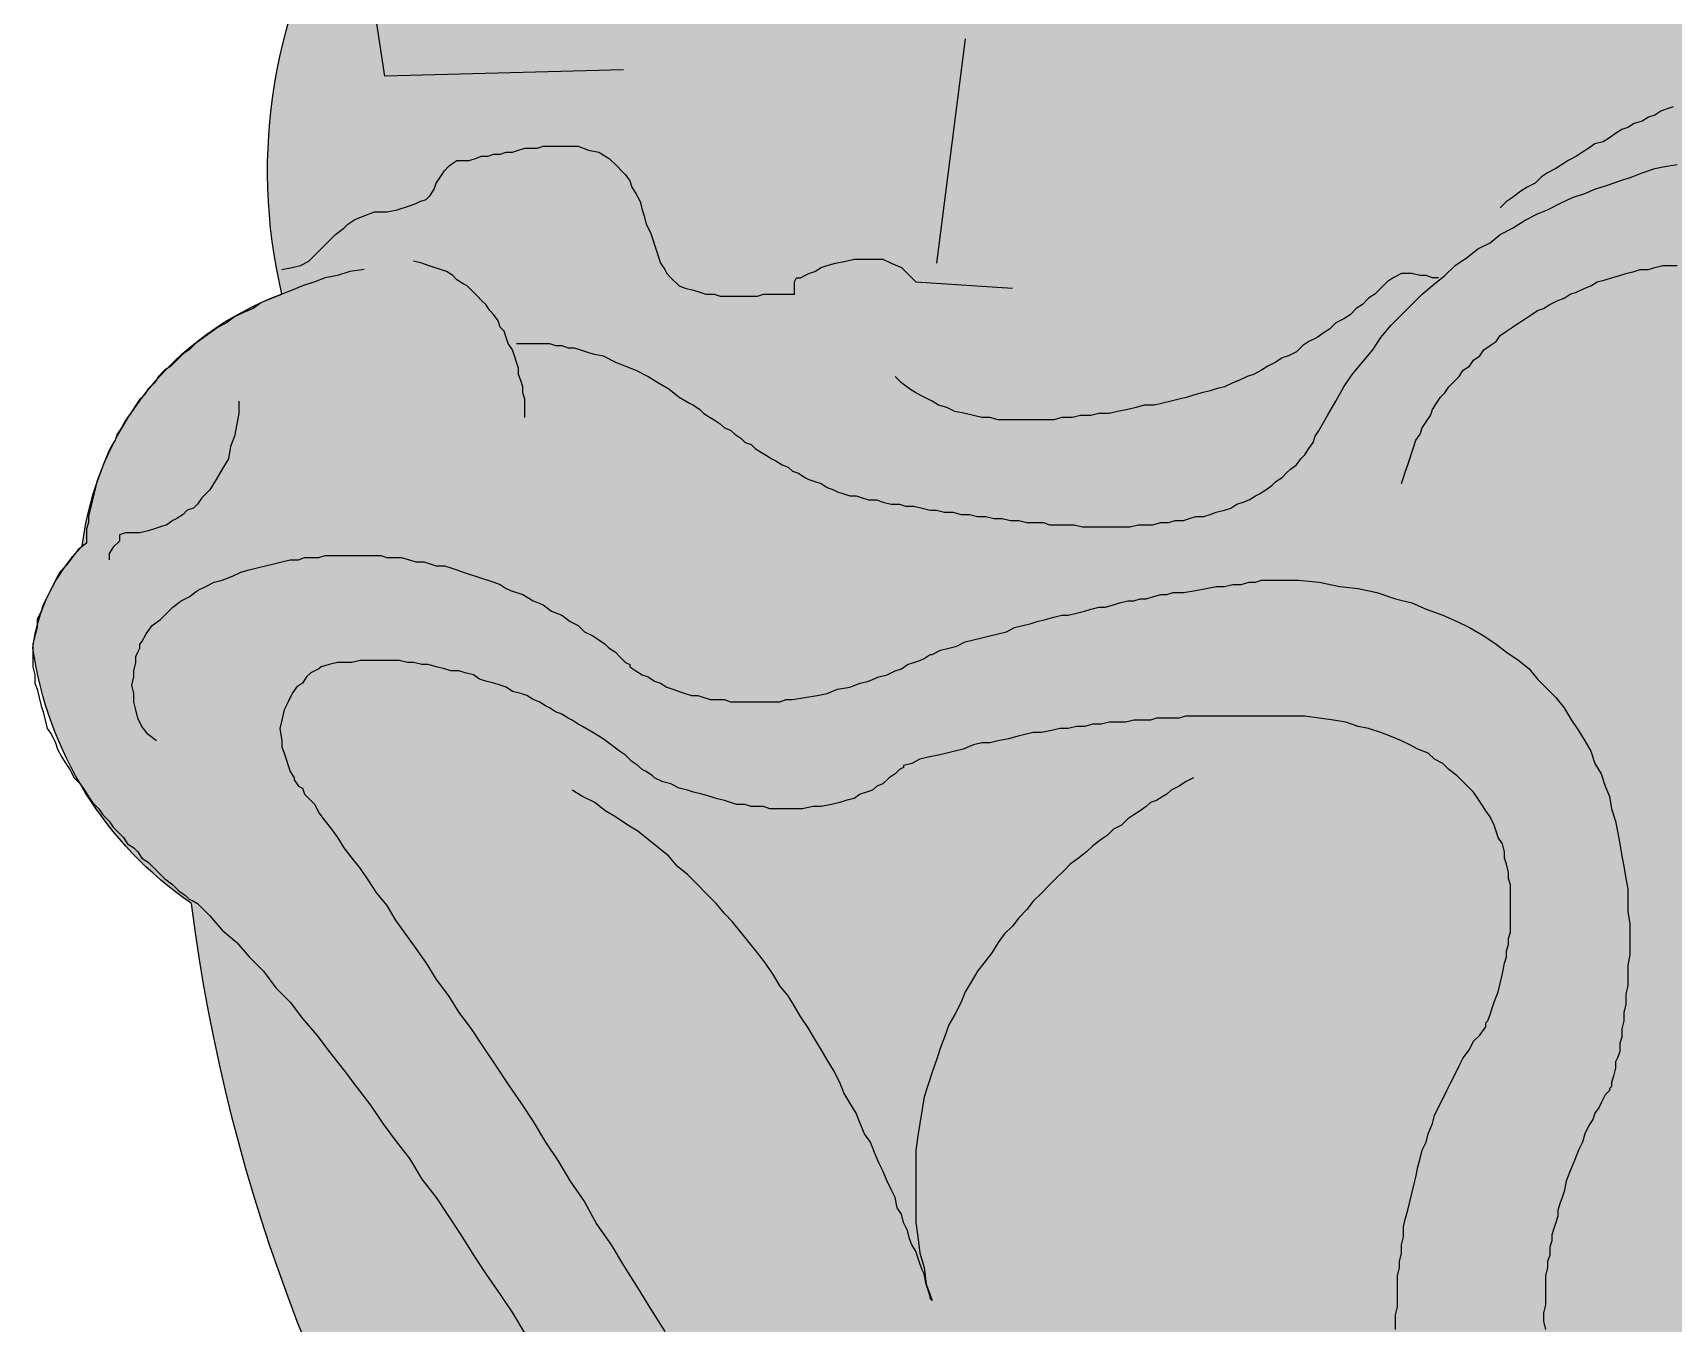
# Model space of a CAD drawing. Header units: millimetres. Extents: x -38686 to 870903, y -23218 to 232707.
# Drawn here: x 8747.15 to 8794.05, y 24754.08 to 24790.98 of the extents above; entities that cross this region are included whole.
import ezdxf

# ---------------------------------------------------------------- set-up
doc = ezdxf.new("R2010")
doc.units = ezdxf.units.MM
doc.header["$LTSCALE"] = 10
doc.layers.add('42 - Detail Hatch', color=7, linetype='Continuous')

msp = doc.modelspace()

# ---------------------------------------------------------------- hatches: boundary and pattern name
at = {"layer": '42 - Detail Hatch', "ltscale": 10}
h = msp.add_hatch(color=69, dxfattribs=at)
h.dxf.hatch_style = 1
edge = h.paths.add_edge_path()
edge.add_line((8799.81818821427, 24868.04130718531), (8801.230403299593, 24866.94397249297))
edge.add_arc((8802.783620665397, 24856.18499392756), 10.87051534916571, 52.42656152829869, 98.21473696490563, ccw=False)
edge.add_arc((8810.641485711214, 24859.10971732124), 5.822196747027864, 35.986397464369986, 102.18883978896451, ccw=False)
edge.add_arc((8815.504338387242, 24855.50542593299), 7.027013887230805, 0.18868618842168416, 91.23769108163123, ccw=False)
edge.add_arc((8819.006109214695, 24847.28734265809), 8.963529006743315, 10.230793050422506, 66.84105831098941, ccw=False)
edge.add_arc((8827.68961115334, 24846.04446716353), 2.838253730780924, 26.044258788269417, 87.22300920937329, ccw=False)
edge.add_line((8830.239654844165, 24847.29064588875), (8833.122927310036, 24837.46398258664))
edge.add_line((8833.122927310036, 24837.46398258664), (8836.241568956819, 24834.10997175897))
edge.add_arc((8832.710686515222, 24830.87349149423), 4.789774036472866, 5.641977699751692, 42.509018810439386, ccw=False)
edge.add_line((8837.477257156486, 24831.34438388353), (8838.24220699439, 24824.34215075209))
edge.add_arc((8837.402621656214, 24821.93802584895), 2.546511356727211, 1.134804433999193, 70.74941930827828, ccw=False)
edge.add_line((8839.948633555821, 24821.98845894319), (8839.948633555821, 24817.98718286808))
edge.add_arc((8802.847285710734, 24800.68028262449), 40.9394529514464, -7.67139830661921, 25.0079371609678, ccw=False)
edge.add_arc((8830.395012855315, 24787.03942603314), 15.37863384568372, -13.284600895621622, 32.11585367851018, ccw=False)
edge.add_arc((8842.361480650863, 24775.26570277759), 8.769249449399691, 6.756573888221396, 69.99037592815017, ccw=False)
edge.add_arc((8847.527606941077, 24772.78127452457), 4.991050116493562, 6.944400913428922, 44.78831267441802, ccw=False)
edge.add_arc((8841.922225246926, 24774.88704868536), 10.6661483820376, 304.4191331716552, 351.9029725595187, ccw=False)
edge.add_arc((8797.472418466363, 24772.52137819159), 50.88703876146184, 297.46590271282173, 352.73727871311496, ccw=False)
edge.add_line((8820.942572199045, 24727.37004822586), (8820.942572199045, 24721.60350329409))
edge.add_arc((8827.857895512194, 24709.88624450331), 13.60572857642797, 120.5483687632578, 177.6130867566642)
edge.add_arc((8831.102983254219, 24716.17252126288), 17.78388346450044, 198.7608569589205, 254.1249700647165)
edge.add_line((8826.238378769052, 24699.06690422398), (8826.238378769052, 24694.88910126319))
edge.add_line((8826.238378769052, 24694.88910126319), (8827.885963035256, 24694.88910126319))
edge.add_arc((8828.062209719517, 24688.85776600291), 6.033909836552087, -91.67381149661918, 91.67381149661918, ccw=False)
edge.add_line((8827.885963035256, 24682.82643074263), (8771.750413393285, 24682.82643074263))
edge.add_arc((8771.574166709024, 24688.85776600291), 6.033909836552087, 88.32618850338082, 271.67381149661924, ccw=False)
edge.add_line((8771.750413393285, 24694.88910126319), (8773.39799765949, 24694.88910126319))
edge.add_line((8773.39799765949, 24694.88910126319), (8773.39799765949, 24699.06690422398))
edge.add_arc((8768.533393174323, 24716.17252126288), 17.78388346450027, 285.8750299352835, 341.2391430410795)
edge.add_arc((8771.778480916348, 24709.88624450331), 13.60572857642935, 2.386913243335819, 59.45163123674224)
edge.add_line((8778.693804229497, 24721.60350329409), (8778.693804229497, 24727.37004822586))
edge.add_arc((8802.163957962179, 24772.52137819159), 50.8870387614602, 187.262721286885, 242.5340972871783, ccw=False)
edge.add_arc((8757.714151181615, 24774.88704868536), 10.66614838203748, 188.0970274404813, 235.58086682834488, ccw=False)
edge.add_arc((8752.108769487464, 24772.78127452457), 4.991050116492874, 135.2116873255821, 173.0555990865711, ccw=False)
edge.add_arc((8757.274895777678, 24775.26570277759), 8.769249449399924, 110.0096240718498, 173.2434261117786, ccw=False)
edge.add_arc((8769.241363573226, 24787.03942603314), 15.37863384568356, 147.8841463214899, 193.2846008956216, ccw=False)
edge.add_arc((8796.789090717808, 24800.68028262449), 40.93945295144664, 154.9920628390322, 187.6713983066191, ccw=False)
edge.add_line((8759.68774287272, 24817.98718286808), (8759.68774287272, 24821.98845894319))
edge.add_arc((8762.233754772327, 24821.93802584895), 2.546511356726121, 109.25058069172181, 178.8651955660008, ccw=False)
edge.add_line((8761.394169434152, 24824.34215075209), (8762.159119272055, 24831.34438388353))
edge.add_arc((8766.92568991332, 24830.87349149423), 4.78977403647253, 137.4909811895607, 174.3580223002483, ccw=False)
edge.add_line((8763.394807471723, 24834.10997175897), (8766.513449118505, 24837.46398258664))
edge.add_line((8766.513449118505, 24837.46398258664), (8769.396721584377, 24847.29064588875))
edge.add_arc((8771.946765275201, 24846.04446716353), 2.838253730780326, 92.77699079062683, 153.9557412117306, ccw=False)
edge.add_arc((8780.630267213846, 24847.28734265809), 8.963529006742865, 113.15894168901059, 169.7692069495775, ccw=False)
edge.add_arc((8784.1320380413, 24855.50542593299), 7.027013887230543, 88.76230891836877, 179.8113138115783, ccw=False)
edge.add_arc((8788.994890717328, 24859.10971732124), 5.822196747028154, 77.81116021103543, 144.01360253563, ccw=False)
edge.add_arc((8796.852755763144, 24856.18499392756), 10.87051534916626, 81.78526303509449, 127.57343847170131, ccw=False)
edge.add_line((8798.405973128949, 24866.94397249297), (8799.81818821427, 24868.04130718531))

# ---------------------------------------------------------------- linework, layer by layer
at = {"color": 7, "ltscale": 10}
msp.add_lwpolyline([(8843.420328973942, 24795.21521461709, -0.2007294478845456), (8845.362124716255, 24783.50559786786, -0.2831307829799712), (8851.069827352829, 24776.29741670314, -0.1666425531428059), (8852.48204243815, 24773.38472308964, -0.210203754529371), (8847.951185706046, 24766.08827848209, -0.2459538095490905), (8820.942572199045, 24727.37004822586), (8820.942572199045, 24721.60350329409, 0.2542682673032192), (8814.263971691344, 24710.45288834946, 0.246382972359428), (8826.238378769052, 24699.06690422398), (8826.238378769052, 24694.88910126319), (8827.885963035256, 24694.88910126319, -1.029648701790524), (8827.885963035256, 24682.82643074263), (8771.750413393285, 24682.82643074263, -1.029648701790524), (8771.750413393285, 24694.88910126319), (8773.39799765949, 24694.88910126319), (8773.39799765949, 24699.06690422398, 0.246382972359428), (8785.372404737198, 24710.45288834946, 0.2542682673032192), (8778.693804229497, 24721.60350329409), (8778.693804229497, 24727.37004822586, -0.2459538095490905), (8751.685190722495, 24766.08827848209, -0.210203754529371), (8747.154333990391, 24773.38472308964, -0.1666425531428059), (8748.566549075713, 24776.29741670314, -0.2831307829799712), (8754.274251712286, 24783.50559786786, -0.2007294478845456), (8756.2160474546, 24795.21521461709, -0.1435648107422249)], format="xyb", dxfattribs=at)
at = {"color": 250, "linetype": 'Continuous'}
for points in [[(8764.04207271917, 24789.91940804708), (8757.216366473385, 24789.74288116141), (8756.627943521165, 24793.62647264608)], [(8773.809893726055, 24790.80204247541), (8772.986101592924, 24784.38823229619)], [(8794.051643282499, 24788.86024673308), (8793.875116396815, 24788.80140443787), (8793.698589511161, 24788.74256214264), (8793.522062625478, 24788.6248775522), (8793.345535739823, 24788.56603525697), (8793.169008854169, 24788.44835066653), (8792.933639673258, 24788.3895083713), (8792.757112787604, 24788.27182378086), (8792.58058590195, 24788.21298148563), (8792.404059016266, 24788.09529689519), (8792.227532130612, 24787.97761230475), (8792.051005244928, 24787.85992771431), (8791.815636064046, 24787.80108541908), (8791.639109178392, 24787.68340082864), (8791.462582292708, 24787.5657162382), (8791.286055407054, 24787.44803164775), (8791.050686226143, 24787.3303470573), (8790.874159340488, 24787.21266246686), (8790.697632454834, 24787.09497787642), (8790.462263273923, 24786.97729328597), (8790.285736388269, 24786.85960869553), (8790.109209502614, 24786.68308180986), (8789.873840321703, 24786.56539721942), (8789.697313436049, 24786.44771262897), (8789.461944255167, 24786.27118574331), (8789.285417369483, 24786.15350115286), (8789.108890483829, 24785.9769742672)], [(8754.274251712286, 24784.21170541054), (8754.568463188396, 24784.27054770575), (8754.803832369278, 24784.32939000098), (8755.03920155016, 24784.44707459142), (8755.215728435815, 24784.62360147709), (8755.392255321498, 24784.80012836276), (8755.62762450238, 24785.03549754364), (8755.804151388034, 24785.21202442931), (8756.039520568946, 24785.38855131498), (8756.157205159372, 24785.50623590542), (8756.333732045056, 24785.62392049586), (8756.451416635482, 24785.68276279109), (8756.627943521165, 24785.74160508631), (8756.922154997275, 24785.85928967675), (8757.275208768613, 24785.85928967675), (8757.569420244723, 24785.91813197197), (8757.92247401606, 24786.03581656242), (8758.099000901715, 24786.09465885764), (8758.21668549217, 24786.15350115286), (8758.393212377825, 24786.21234344808), (8758.51089696828, 24786.33002803853), (8758.628581558707, 24786.50655492419), (8758.687423853935, 24786.68308180986), (8758.80510844439, 24786.85960869553), (8758.922793034817, 24787.03613558119), (8759.040477625273, 24787.15382017164), (8759.0993199205, 24787.21266246686), (8759.275846806155, 24787.3303470573), (8759.628900577492, 24787.3303470573), (8759.805427463176, 24787.38918935253), (8759.98195434883, 24787.44803164775), (8760.158481234484, 24787.44803164775), (8760.335008120168, 24787.50687394297), (8760.511535005822, 24787.50687394297), (8760.688061891506, 24787.5657162382), (8760.86458877716, 24787.5657162382), (8761.041115662814, 24787.62455853341), (8761.217642548498, 24787.68340082864), (8761.394169434152, 24787.68340082864), (8761.570696319835, 24787.68340082864), (8761.74722320549, 24787.74224312386), (8761.923750091144, 24787.74224312386), (8762.100276976827, 24787.74224312386), (8762.453330748165, 24787.74224312386), (8762.747542224275, 24787.74224312386), (8763.041753700385, 24787.62455853341), (8763.335965176495, 24787.5657162382), (8763.630176652605, 24787.38918935253), (8763.865545833487, 24787.15382017164), (8763.983230423943, 24787.03613558119), (8764.10091501437, 24786.91845099075), (8764.218599604825, 24786.74192410508), (8764.277441900053, 24786.56539721942), (8764.395126490479, 24786.38887033375), (8764.512811080935, 24786.15350115286), (8764.571653376162, 24785.91813197197), (8764.63049567139, 24785.74160508631), (8764.689337966589, 24785.50623590542), (8764.807022557045, 24785.27086672454), (8764.865864852272, 24785.09433983887), (8764.9247071475, 24784.9178129532), (8764.983549442699, 24784.74128606753), (8765.042391737927, 24784.56475918186), (8765.101234033154, 24784.38823229619), (8765.21891862361, 24784.21170541054), (8765.277760918809, 24784.09402082008), (8765.395445509264, 24783.97633622964), (8765.630814690176, 24783.74096704876), (8765.80734157583, 24783.68212475353), (8766.042710756712, 24783.6232824583), (8766.219237642395, 24783.56444016309), (8766.39576452805, 24783.50559786786), (8766.631133708932, 24783.50559786786), (8766.807660594615, 24783.44675557263), (8766.98418748027, 24783.44675557263), (8767.219556661152, 24783.44675557263), (8767.454925842034, 24783.44675557263), (8767.631452727717, 24783.44675557263), (8767.8668219086, 24783.44675557263), (8768.043348794254, 24783.50559786786), (8768.278717975165, 24783.50559786786), (8768.514087156047, 24783.50559786786), (8768.69061404173, 24783.50559786786), (8768.925983222613, 24783.50559786786), (8768.925983222613, 24783.68212475353), (8768.925983222613, 24783.8586516392), (8768.98482551784, 24783.97633622964), (8769.102510108267, 24783.97633622964), (8769.220194698722, 24784.03517852487), (8769.337879289149, 24784.09402082008), (8769.514406174832, 24784.15286311531), (8769.690933060487, 24784.27054770575), (8769.86745994617, 24784.32939000098), (8770.102829127052, 24784.38823229619), (8770.397040603162, 24784.44707459142), (8770.632409784044, 24784.50591688665), (8770.926621260154, 24784.50591688665), (8771.161990441036, 24784.50591688665), (8771.456201917175, 24784.50591688665), (8771.691571098057, 24784.38823229619), (8771.985782574167, 24784.27054770575), (8772.162309459822, 24784.09402082008), (8772.397678640704, 24783.8586516392), (8775.163266516149, 24783.68212475353)], [(8786.284460313156, 24778.09210670741), (8786.343302608384, 24778.26863359308), (8786.402144903612, 24778.44516047875), (8786.46098719884, 24778.62168736442), (8786.519829494038, 24778.79821425009), (8786.578671789266, 24778.97474113576), (8786.637514084494, 24779.15126802141), (8786.696356379722, 24779.32779490708), (8786.814040970148, 24779.50432179275), (8786.872883265376, 24779.68084867842), (8786.990567855832, 24779.85737556409), (8787.108252446258, 24780.03390244976), (8787.167094741486, 24780.21042933542), (8787.284779331942, 24780.38695622108), (8787.402463922368, 24780.56348310675), (8787.520148512824, 24780.68116769719), (8787.63783310328, 24780.85769458286), (8787.814359988934, 24781.03422146853), (8787.93204457939, 24781.15190605897), (8788.049729169816, 24781.32843294464), (8788.2262560555, 24781.44611753509), (8788.343940645926, 24781.62264442075), (8788.520467531609, 24781.7403290112), (8788.638152122065, 24781.91685589686), (8788.814679007719, 24782.03454048731), (8788.991205893373, 24782.15222507775), (8789.108890483829, 24782.32875196342), (8789.285417369483, 24782.44643655386), (8789.461944255167, 24782.5641211443), (8789.638471140821, 24782.68180573474), (8789.814998026504, 24782.7994903252), (8789.991524912159, 24782.91717491564), (8790.168051797813, 24783.03485950608), (8790.344578683496, 24783.09370180131), (8790.52110556915, 24783.21138639175), (8790.756474750033, 24783.32907098219), (8790.933001635716, 24783.38791327742), (8791.10952852137, 24783.50559786786), (8791.286055407054, 24783.56444016309), (8791.521424587936, 24783.68212475353), (8791.69795147362, 24783.74096704876), (8791.874478359274, 24783.8586516392), (8792.109847540156, 24783.91749393441), (8792.28637442584, 24783.97633622964), (8792.521743606721, 24784.03517852487), (8792.698270492376, 24784.09402082008), (8792.933639673258, 24784.15286311531), (8793.110166558941, 24784.21170541054), (8793.345535739823, 24784.21170541054), (8793.522062625478, 24784.27054770575), (8793.757431806389, 24784.32939000098), (8793.933958692043, 24784.32939000098), (8794.169327872925, 24784.32939000098)], [(8787.34362162717, 24783.97633622964), (8787.167094741486, 24783.97633622964), (8786.990567855832, 24784.03517852487), (8786.814040970148, 24784.03517852487), (8786.578671789266, 24784.09402082008), (8786.46098719884, 24784.09402082008), (8786.284460313156, 24784.09402082008), (8786.049091132274, 24783.97633622964), (8785.87256424662, 24783.8586516392), (8785.696037360936, 24783.68212475353), (8785.519510475282, 24783.50559786786), (8785.342983589599, 24783.38791327742), (8785.166456703944, 24783.21138639175), (8784.98992981826, 24783.09370180131), (8784.813402932607, 24782.91717491564), (8784.636876046923, 24782.7994903252), (8784.401506866041, 24782.68180573474), (8784.224979980387, 24782.50527884909), (8784.048453094703, 24782.38759425863), (8783.871926209049, 24782.26990966819), (8783.636557028167, 24782.15222507775), (8783.460030142483, 24782.03454048731), (8783.28350325683, 24781.85801360164), (8783.048134075947, 24781.7403290112), (8782.871607190264, 24781.68148671597), (8782.69508030461, 24781.56380212553), (8782.459711123698, 24781.44611753509), (8782.283184238044, 24781.32843294464), (8782.047815057162, 24781.21074835419), (8781.871288171478, 24781.15190605897), (8781.635918990596, 24781.03422146853), (8781.459392104942, 24780.97537917331), (8781.22402292406, 24780.85769458286), (8780.988653743148, 24780.79885228764), (8780.812126857494, 24780.74000999242), (8780.576757676612, 24780.68116769719), (8780.34138849573, 24780.62232540198), (8780.164861610047, 24780.56348310675), (8779.929492429164, 24780.50464081153), (8779.694123248253, 24780.44579851631), (8779.458754067371, 24780.38695622108), (8779.223384886489, 24780.32811392587), (8778.929173410379, 24780.32811392587), (8778.693804229497, 24780.26927163064), (8778.458435048615, 24780.21042933542), (8778.164223572505, 24780.1515870402), (8777.928854391594, 24780.09274474497), (8777.634642915484, 24780.09274474497), (8777.399273734602, 24780.03390244976), (8777.105062258492, 24780.03390244976), (8776.86969307761, 24779.97506015453), (8776.5754816015, 24779.97506015453), (8776.340112420588, 24779.91621785931), (8776.045900944478, 24779.91621785931), (8775.810531763596, 24779.91621785931), (8775.575162582714, 24779.91621785931), (8775.280951106604, 24779.91621785931), (8775.045581925722, 24779.91621785931), (8774.751370449612, 24779.91621785931), (8774.51600126873, 24779.97506015453), (8774.280632087819, 24779.97506015453), (8774.045262906937, 24780.03390244976), (8773.809893726055, 24780.09274474497), (8773.515682249945, 24780.1515870402), (8773.280313069034, 24780.26927163064), (8773.044943888151, 24780.32811392587), (8772.868417002497, 24780.44579851631), (8772.633047821615, 24780.56348310675), (8772.397678640704, 24780.68116769719), (8772.22115175505, 24780.79885228764), (8771.985782574167, 24780.97537917331), (8771.809255688484, 24781.15190605897)], [(8753.03856351259, 24780.44579851631), (8753.03856351259, 24780.09274474497), (8752.97972121739, 24779.79853326886), (8752.920878922163, 24779.44547949754), (8752.803194331707, 24779.15126802141), (8752.74435203648, 24778.79821425009), (8752.567825150825, 24778.50400277398), (8752.391298265171, 24778.20979129787), (8752.214771379488, 24777.91557982174), (8751.979402198605, 24777.68021064086), (8751.86171760815, 24777.50368375519), (8751.744033017723, 24777.38599916475), (8751.56750613204, 24777.32715686952), (8751.449821541613, 24777.20947227908), (8751.27329465593, 24777.09178768864), (8751.155610065503, 24777.03294539341), (8750.97908317982, 24776.91526080297), (8750.802556294166, 24776.85641850774), (8750.626029408482, 24776.79757621253), (8750.449502522828, 24776.7387339173), (8750.214133341946, 24776.67989162209), (8750.037606456262, 24776.67989162209), (8749.80223727538, 24776.67989162209), (8749.625710389726, 24776.62104932686), (8749.625710389726, 24776.44452244119), (8749.449183504043, 24776.26799555552), (8749.331498913616, 24776.09146866986), (8749.331498913616, 24775.9149417842)], [(8780.34138849573, 24769.67765849064), (8780.34138849573, 24769.67765849064), (8780.223703905274, 24769.61881619542), (8780.106019314819, 24769.5599739002), (8779.929492429164, 24769.44228930975), (8779.694123248253, 24769.32460471931), (8779.576438657827, 24769.20692012886), (8779.458754067371, 24769.14807783364), (8779.282227181717, 24769.03039324319), (8779.105700296033, 24768.97155094798), (8778.988015705607, 24768.85386635753), (8778.811488819923, 24768.73618176708), (8778.634961934269, 24768.61849717664), (8778.458435048615, 24768.5008125862), (8778.281908162931, 24768.32428570053), (8778.04653898205, 24768.20660111009), (8777.870012096395, 24768.03007422442), (8777.693485210712, 24767.91238963398), (8777.45811602983, 24767.73586274831), (8777.281589144175, 24767.55933586264), (8777.046219963264, 24767.38280897697), (8776.810850782382, 24767.2062820913), (8776.634323896698, 24767.02975520565), (8776.398954715816, 24766.79438602475), (8776.222427830162, 24766.61785913908), (8775.98705864928, 24766.3824899582), (8775.751689468369, 24766.1471207773), (8775.575162582714, 24765.91175159642), (8775.339793401832, 24765.67638241552), (8775.163266516149, 24765.44101323464), (8774.927897335267, 24765.20564405375), (8774.751370449612, 24764.97027487286), (8774.574843563929, 24764.67606339675), (8774.339474383047, 24764.38185192064), (8774.162947497392, 24764.14648273975), (8773.986420611709, 24763.85227126364), (8773.809893726055, 24763.55805978753), (8773.6922091356, 24763.26384831142), (8773.515682249945, 24762.91079454008), (8773.339155364261, 24762.61658306397), (8773.221470773835, 24762.26352929265), (8773.10378618338, 24761.96931781652), (8772.986101592924, 24761.6162640452), (8772.868417002497, 24761.26321027386), (8772.750732412042, 24760.91015650252), (8772.633047821615, 24760.5571027312), (8772.574205526387, 24760.20404895986), (8772.51536323116, 24759.79215289331), (8772.456520935932, 24759.43909912197), (8772.397678640704, 24759.02720305542), (8772.397678640704, 24758.67414928408), (8772.397678640704, 24758.26225321753), (8772.397678640704, 24757.85035715097), (8772.397678640704, 24757.43846108442), (8772.397678640704, 24756.96772272264), (8772.456520935932, 24756.55582665609), (8772.51536323116, 24756.08508829431), (8772.633047821615, 24755.67319222776), (8772.691890116814, 24755.20245386598), (8772.868417002497, 24754.7317155042), (8772.80957470727, 24754.79055779941), (8772.80957470727, 24754.84940009464), (8772.750732412042, 24755.02592698031), (8772.691890116814, 24755.20245386598), (8772.633047821615, 24755.49666534209), (8772.574205526387, 24755.61434993253), (8772.51536323116, 24755.7908768182), (8772.456520935932, 24755.96740370387), (8772.397678640704, 24756.14393058952), (8772.279994050277, 24756.32045747519), (8772.22115175505, 24756.49698436086), (8772.162309459822, 24756.73235354176), (8772.044624869395, 24756.96772272264), (8771.985782574167, 24757.20309190354), (8771.868097983712, 24757.37961878919), (8771.809255688484, 24757.6738302653), (8771.691571098057, 24757.9091994462), (8771.573886507602, 24758.14456862708), (8771.456201917175, 24758.4387801032), (8771.33851732672, 24758.67414928408), (8771.220832736264, 24758.96836076019), (8771.103148145838, 24759.2625722363), (8770.926621260154, 24759.4979414172), (8770.808936669699, 24759.79215289331), (8770.691252079272, 24760.08636436942), (8770.514725193589, 24760.38057584553), (8770.338198307934, 24760.67478732164), (8770.220513717479, 24760.96899879775), (8770.043986831824, 24761.32205256909), (8769.86745994617, 24761.6162640452), (8769.690933060487, 24761.91047552131), (8769.514406174832, 24762.20468699742), (8769.337879289149, 24762.49889847353), (8769.102510108267, 24762.85195224487), (8768.925983222613, 24763.14616372098), (8768.74945633693, 24763.44037519709), (8768.514087156047, 24763.7345866732), (8768.337560270393, 24764.02879814931), (8768.102191089481, 24764.38185192064), (8767.8668219086, 24764.67606339675), (8767.631452727717, 24764.97027487286), (8767.396083546835, 24765.26448634897), (8767.160714365924, 24765.55869782508), (8766.925345185042, 24765.79406700598), (8766.68997600416, 24766.08827848209), (8766.39576452805, 24766.3824899582), (8766.160395347168, 24766.61785913908), (8765.866183871058, 24766.91207061519), (8765.571972394948, 24767.14743979609), (8765.336603214037, 24767.4416512722), (8765.042391737927, 24767.67702045308), (8764.748180261817, 24767.91238963398), (8764.453968785707, 24768.14775881486), (8764.159757309597, 24768.32428570053), (8763.80670353826, 24768.55965488142), (8763.51249206215, 24768.73618176708), (8763.21828058604, 24768.97155094798), (8762.86522681473, 24769.14807783364), (8762.571015338592, 24769.32460471931)]]:
    msp.add_lwpolyline(points, dxfattribs=at)
at = {"color": 252, "linetype": 'Continuous'}
for points in [[(8760.982273367616, 24782.09338278252), (8761.15880025327, 24782.09338278252), (8761.335327138924, 24782.09338278252), (8761.511854024608, 24782.09338278252), (8761.74722320549, 24782.09338278252), (8761.923750091144, 24782.09338278252), (8762.100276976827, 24782.03454048731), (8762.276803862482, 24782.03454048731), (8762.453330748165, 24781.97569819208), (8762.62985763382, 24781.97569819208), (8762.806384519503, 24781.91685589686), (8762.982911405157, 24781.85801360164), (8763.15943829084, 24781.79917130641), (8763.45364976695, 24781.7403290112), (8763.80670353826, 24781.56380212553), (8764.10091501437, 24781.44611753509), (8764.395126490479, 24781.32843294464), (8764.748180261817, 24781.15190605897), (8765.042391737927, 24780.97537917331), (8765.336603214037, 24780.79885228764), (8765.630814690176, 24780.56348310675), (8765.925026166286, 24780.38695622108), (8766.042710756712, 24780.32811392587), (8766.219237642395, 24780.21042933542), (8766.336922232822, 24780.09274474497), (8766.513449118505, 24779.97506015453), (8766.631133708932, 24779.91621785931), (8766.807660594615, 24779.79853326886), (8766.925345185042, 24779.68084867842), (8767.101872070725, 24779.62200638319), (8767.219556661152, 24779.50432179275), (8767.396083546835, 24779.38663720231), (8767.513768137262, 24779.26895261187), (8767.690295022945, 24779.21011031664), (8767.807979613372, 24779.0924257262), (8767.984506499055, 24778.97474113576), (8768.102191089481, 24778.91589884053), (8768.278717975165, 24778.79821425009), (8768.39640256562, 24778.73937195486), (8768.572929451275, 24778.62168736442), (8768.74945633693, 24778.56284506919), (8768.867140927385, 24778.44516047875), (8769.043667813039, 24778.38631818354), (8769.220194698722, 24778.26863359308), (8769.337879289149, 24778.20979129787), (8769.514406174832, 24778.15094900264), (8769.690933060487, 24778.09210670741), (8769.86745994617, 24777.97442211697), (8770.043986831824, 24777.91557982174), (8770.16167142228, 24777.85673752653), (8770.338198307934, 24777.7978952313), (8770.514725193589, 24777.73905293609), (8770.691252079272, 24777.73905293609), (8770.867778964926, 24777.68021064086), (8771.04430585061, 24777.62136834563), (8771.279675031492, 24777.62136834563), (8771.456201917175, 24777.56252605042), (8771.691571098057, 24777.50368375519), (8771.92694027894, 24777.50368375519), (8772.103467164594, 24777.44484145998), (8772.338836345505, 24777.44484145998), (8772.574205526387, 24777.38599916475), (8772.80957470727, 24777.32715686952), (8772.986101592924, 24777.32715686952), (8773.221470773835, 24777.26831457431), (8773.456839954717, 24777.26831457431), (8773.6922091356, 24777.20947227908), (8773.927578316481, 24777.20947227908), (8774.162947497392, 24777.15062998387), (8774.398316678275, 24777.15062998387), (8774.633685859157, 24777.09178768864), (8774.869055040039, 24777.09178768864), (8775.10442422095, 24777.03294539341), (8775.339793401832, 24777.03294539341), (8775.575162582714, 24776.9741030982), (8775.810531763596, 24776.9741030982), (8776.045900944478, 24776.9741030982), (8776.222427830162, 24776.91526080297), (8776.457797011044, 24776.91526080297), (8776.693166191926, 24776.91526080297), (8776.928535372837, 24776.91526080297), (8777.16390455372, 24776.85641850774), (8777.399273734602, 24776.85641850774), (8777.634642915484, 24776.85641850774), (8777.870012096395, 24776.85641850774), (8778.105381277277, 24776.85641850774), (8778.281908162931, 24776.85641850774), (8778.517277343813, 24776.85641850774), (8778.752646524725, 24776.91526080297), (8778.988015705607, 24776.91526080297), (8779.164542591261, 24776.91526080297), (8779.399911772143, 24776.9741030982), (8779.635280953054, 24776.9741030982), (8779.811807838709, 24777.03294539341), (8780.04717701962, 24777.03294539341), (8780.223703905274, 24777.09178768864), (8780.400230790929, 24777.15062998387), (8780.63559997184, 24777.15062998387), (8780.812126857494, 24777.20947227908), (8780.988653743148, 24777.26831457431), (8781.22402292406, 24777.32715686952), (8781.400549809714, 24777.38599916475), (8781.577076695368, 24777.50368375519), (8781.753603581052, 24777.56252605042), (8781.930130466706, 24777.62136834563), (8782.10665735239, 24777.73905293609), (8782.224341942816, 24777.7978952313), (8782.4008688285, 24777.91557982174), (8782.577395714154, 24778.0332644122), (8782.69508030461, 24778.15094900264), (8782.871607190264, 24778.26863359308), (8782.98929178072, 24778.38631818354), (8783.106976371175, 24778.50400277398), (8783.28350325683, 24778.62168736442), (8783.401187847285, 24778.79821425009), (8783.518872437711, 24778.91589884053), (8783.636557028167, 24779.0924257262), (8783.754241618593, 24779.26895261187), (8783.813083913821, 24779.44547949754), (8783.930768504277, 24779.62200638319), (8784.166137685159, 24780.03390244976), (8784.401506866041, 24780.44579851631), (8784.636876046923, 24780.85769458286), (8784.872245227834, 24781.21074835419), (8785.166456703944, 24781.56380212553), (8785.460668180054, 24781.91685589686), (8785.696037360936, 24782.26990966819), (8785.990248837046, 24782.62296343953), (8786.284460313156, 24782.91717491564), (8786.578671789266, 24783.21138639175), (8786.872883265376, 24783.50559786786), (8787.225937036714, 24783.79980934397), (8787.520148512824, 24784.03517852487), (8787.814359988934, 24784.32939000098), (8788.167413760271, 24784.56475918186), (8788.461625236381, 24784.80012836276), (8788.814679007719, 24784.97665524841), (8789.108890483829, 24785.21202442931), (8789.461944255167, 24785.38855131498), (8789.814998026504, 24785.62392049586), (8790.168051797813, 24785.80044738153), (8790.462263273923, 24785.91813197197), (8790.81531704526, 24786.09465885764), (8791.168370816598, 24786.27118574331), (8791.521424587936, 24786.38887033375), (8791.815636064046, 24786.50655492419), (8792.168689835384, 24786.62423951464), (8792.521743606721, 24786.74192410508), (8792.87479737806, 24786.85960869553), (8793.169008854169, 24786.97729328597), (8793.522062625478, 24787.09497787642), (8793.816274101588, 24787.15382017164), (8794.169327872925, 24787.21266246686)], [(8761.217642548498, 24779.97506015453), (8761.217642548498, 24780.1515870402), (8761.217642548498, 24780.32811392587), (8761.217642548498, 24780.50464081153), (8761.15880025327, 24780.68116769719), (8761.15880025327, 24780.85769458286), (8761.099957958042, 24781.03422146853), (8761.041115662814, 24781.21074835419), (8761.041115662814, 24781.38727523986), (8760.982273367616, 24781.56380212553), (8760.923431072388, 24781.7403290112), (8760.86458877716, 24781.91685589686), (8760.746904186704, 24782.09338278252), (8760.688061891506, 24782.26990966819), (8760.629219596278, 24782.44643655386), (8760.511535005822, 24782.5641211443), (8760.452692710594, 24782.74064802997), (8760.335008120168, 24782.91717491564), (8760.217323529712, 24783.03485950608), (8760.099638939286, 24783.21138639175), (8759.98195434883, 24783.32907098219), (8759.864269758375, 24783.44675557263), (8759.746585167948, 24783.56444016309), (8759.570058282265, 24783.74096704876), (8759.452373691809, 24783.79980934397), (8759.275846806155, 24783.91749393441), (8759.1581622157, 24784.03517852487), (8758.981635330045, 24784.15286311531), (8758.80510844439, 24784.21170541054), (8758.628581558707, 24784.27054770575), (8758.452054673053, 24784.32939000098), (8758.27552778737, 24784.38823229619), (8758.040158606487, 24784.44707459142)]]:
    msp.add_lwpolyline(points, dxfattribs=at)
at = {"color": 251, "linetype": 'Continuous'}
for points in [[(8756.627943521165, 24784.21170541054), (8756.2160474546, 24784.15286311531), (8755.862993683262, 24784.03517852487), (8755.509939911924, 24783.97633622964), (8755.215728435815, 24783.8586516392), (8754.862674664506, 24783.74096704876), (8754.568463188396, 24783.6232824583), (8754.274251712286, 24783.50559786786), (8753.980040236176, 24783.38791327742), (8753.685828760037, 24783.27022868698), (8753.450459579155, 24783.09370180131), (8753.156248103045, 24782.97601721087), (8752.920878922163, 24782.85833262041), (8752.68550974128, 24782.68180573474), (8752.45014056037, 24782.5641211443), (8752.214771379488, 24782.38759425863), (8752.038244493833, 24782.26990966819), (8751.802875312951, 24782.09338278252), (8751.626348427268, 24781.91685589686), (8751.449821541613, 24781.79917130641), (8751.27329465593, 24781.62264442075), (8751.096767770276, 24781.44611753509), (8750.920240884592, 24781.32843294464), (8750.743713998938, 24781.15190605897), (8750.626029408482, 24780.97537917331), (8750.449502522828, 24780.79885228764), (8750.331817932372, 24780.62232540198), (8750.214133341946, 24780.50464081153), (8750.09644875149, 24780.32811392587), (8749.978764161035, 24780.1515870402), (8749.861079570608, 24779.97506015453), (8749.743394980153, 24779.79853326886), (8749.684552684925, 24779.68084867842), (8749.566868094498, 24779.50432179275), (8749.50802579927, 24779.32779490708), (8749.390341208815, 24779.15126802141), (8749.331498913616, 24779.03358343097), (8749.21381432316, 24778.73937195486), (8749.096129732705, 24778.44516047875), (8748.978445142278, 24778.15094900264), (8748.91960284705, 24777.85673752653), (8748.860760551823, 24777.62136834563), (8748.801918256595, 24777.38599916475), (8748.743075961396, 24777.15062998387), (8748.743075961396, 24776.9741030982), (8748.684233666168, 24776.79757621253), (8748.684233666168, 24776.67989162209), (8748.684233666168, 24776.50336473642), (8748.684233666168, 24776.38568014597), (8748.448864485286, 24776.20915326031), (8748.272337599603, 24775.97378407942), (8748.095810713949, 24775.73841489853), (8747.919283828265, 24775.56188801286), (8747.80159923781, 24775.32651883197), (8747.683914647383, 24775.09114965109), (8747.566230056927, 24774.85578047019), (8747.448545466501, 24774.62041128931), (8747.389703171273, 24774.44388440364), (8747.272018580818, 24774.20851522276), (8747.272018580818, 24773.97314604186), (8747.21317628559, 24773.73777686098), (8747.154333990391, 24773.50240768008), (8747.154333990391, 24773.2670384992), (8747.154333990391, 24773.09051161353), (8747.154333990391, 24772.85514243265), (8747.21317628559, 24772.61977325175), (8747.21317628559, 24772.38440407087), (8747.272018580818, 24772.2078771852), (8747.330860876045, 24771.9725080043), (8747.389703171273, 24771.73713882342), (8747.448545466501, 24771.56061193775), (8747.5073877617, 24771.32524275687), (8747.566230056927, 24771.08987357597), (8747.683914647383, 24770.9133466903), (8747.80159923781, 24770.67797750942), (8747.860441533037, 24770.50145062375), (8747.978126123493, 24770.26608144286), (8748.095810713949, 24770.0895545572), (8748.213495304375, 24769.91302767153), (8748.33117989483, 24769.67765849064), (8748.507706780485, 24769.50113160497), (8748.62539137094, 24769.32460471931), (8748.743075961396, 24769.14807783364), (8748.860760551823, 24768.97155094798), (8749.037287437506, 24768.79502406231), (8749.154972027933, 24768.61849717664), (8749.331498913616, 24768.44197029097), (8749.449183504043, 24768.2654434053), (8749.566868094498, 24768.14775881486), (8749.743394980153, 24767.97123192919), (8749.861079570608, 24767.79470504352), (8750.037606456262, 24767.67702045308), (8750.155291046718, 24767.55933586264), (8750.272975637145, 24767.38280897697), (8750.449502522828, 24767.26512438653), (8750.567187113254, 24767.14743979609), (8750.68487170371, 24767.02975520565), (8750.802556294166, 24766.91207061519), (8750.920240884592, 24766.79438602475), (8751.155610065503, 24766.61785913908), (8751.332136951158, 24766.44133225341), (8751.508663836841, 24766.32364766297), (8751.626348427268, 24766.20596307253), (8751.744033017723, 24766.1471207773), (8751.86171760815, 24766.08827848209), (8752.214771379488, 24765.73522471075), (8752.567825150825, 24765.3233286442), (8752.97972121739, 24764.97027487286), (8753.3327749887, 24764.55837880631), (8753.744671055265, 24764.14648273975), (8754.097724826603, 24763.67574437797), (8754.509620893168, 24763.26384831142), (8754.862674664506, 24762.79310994964), (8755.274570731042, 24762.32237158786), (8755.62762450238, 24761.85163322608), (8756.039520568946, 24761.32205256909), (8756.392574340254, 24760.85131420731), (8756.80447040682, 24760.3217335503), (8757.157524178157, 24759.79215289331), (8757.510577949495, 24759.32141453153), (8757.92247401606, 24758.79183387453), (8758.27552778737, 24758.20341092231), (8758.687423853935, 24757.6738302653), (8759.040477625273, 24757.14424960831), (8759.39353139661, 24756.6146689513), (8759.746585167948, 24756.02624599908), (8760.099638939286, 24755.49666534209), (8760.511535005822, 24754.90824238987), (8760.86458877716, 24754.37866173286), (8761.217642548498, 24753.79023878064)], [(8750.68487170371, 24770.73681980464), (8750.449502522828, 24770.9133466903), (8750.272975637145, 24771.1487158712), (8750.155291046718, 24771.38408505208), (8750.09644875149, 24771.61945423298), (8750.037606456262, 24771.85482341386), (8750.037606456262, 24772.09019259474), (8749.978764161035, 24772.32556177564), (8750.037606456262, 24772.56093095652), (8750.037606456262, 24772.73745784219), (8750.09644875149, 24772.97282702309), (8750.09644875149, 24773.14935390876), (8750.155291046718, 24773.2670384992), (8750.214133341946, 24773.38472308964), (8750.214133341946, 24773.50240768008), (8750.272975637145, 24773.56124997531), (8750.3906602276, 24773.79661915619), (8750.567187113254, 24774.03198833709), (8750.802556294166, 24774.20851522276), (8750.97908317982, 24774.38504210842), (8751.155610065503, 24774.56156899408), (8751.390979246386, 24774.73809587975), (8751.626348427268, 24774.85578047019), (8751.86171760815, 24775.03230735586), (8752.097086789061, 24775.14999194631), (8752.332455969943, 24775.26767653675), (8752.567825150825, 24775.32651883197), (8752.862036626935, 24775.44420342242), (8753.097405807817, 24775.56188801286), (8753.3327749887, 24775.62073030809), (8753.56814416961, 24775.67957260331), (8753.803513350493, 24775.73841489853), (8754.038882531375, 24775.79725719375), (8754.274251712286, 24775.85609948897), (8754.509620893168, 24775.9149417842), (8754.74499007405, 24775.9149417842), (8754.921516959705, 24775.97378407942), (8755.156886140616, 24775.97378407942), (8755.33341302627, 24775.97378407942), (8755.509939911924, 24776.03262637464), (8755.62762450238, 24776.03262637464), (8755.804151388034, 24776.03262637464), (8756.039520568946, 24776.03262637464), (8756.157205159372, 24776.03262637464), (8756.2160474546, 24776.03262637464), (8756.451416635482, 24776.03262637464), (8756.627943521165, 24776.03262637464), (8756.863312702048, 24776.03262637464), (8757.09868188293, 24776.03262637464), (8757.275208768613, 24775.97378407942), (8757.510577949495, 24775.97378407942), (8757.68710483515, 24775.97378407942), (8757.92247401606, 24775.9149417842), (8758.099000901715, 24775.85609948897), (8758.334370082597, 24775.85609948897), (8758.51089696828, 24775.79725719375), (8758.687423853935, 24775.73841489853), (8758.922793034817, 24775.73841489853), (8759.0993199205, 24775.67957260331), (8759.275846806155, 24775.62073030809), (8759.452373691809, 24775.56188801286), (8759.628900577492, 24775.50304571764), (8759.805427463176, 24775.44420342242), (8759.98195434883, 24775.3853611272), (8760.158481234484, 24775.32651883197), (8760.335008120168, 24775.26767653675), (8760.511535005822, 24775.20883424153), (8760.688061891506, 24775.09114965109), (8760.805746481932, 24775.03230735586), (8761.15880025327, 24774.91462276542), (8761.45301172938, 24774.73809587975), (8761.74722320549, 24774.62041128931), (8761.982592386372, 24774.44388440364), (8762.276803862482, 24774.3261998132), (8762.512173043393, 24774.14967292753), (8762.747542224275, 24774.03198833709), (8762.92406910993, 24773.85546145142), (8763.15943829084, 24773.73777686098), (8763.335965176495, 24773.62009227054), (8763.51249206215, 24773.50240768008), (8763.630176652605, 24773.38472308964), (8763.80670353826, 24773.2670384992), (8763.924388128715, 24773.14935390876), (8764.10091501437, 24772.97282702309), (8764.218599604825, 24772.91398472786), (8764.218599604825, 24772.85514243265), (8764.395126490479, 24772.73745784219), (8764.571653376162, 24772.61977325175), (8764.748180261817, 24772.56093095652), (8764.9247071475, 24772.44324636608), (8765.101234033154, 24772.38440407087), (8765.277760918809, 24772.26671948041), (8765.454287804492, 24772.2078771852), (8765.630814690176, 24772.14903488997), (8765.80734157583, 24772.09019259474), (8765.983868461484, 24772.03135029953), (8766.160395347168, 24772.03135029953), (8766.336922232822, 24771.9725080043), (8766.513449118505, 24771.91366570909), (8766.68997600416, 24771.91366570909), (8766.925345185042, 24771.91366570909), (8767.101872070725, 24771.85482341386), (8767.27839895638, 24771.85482341386), (8767.454925842034, 24771.85482341386), (8767.631452727717, 24771.85482341386), (8767.807979613372, 24771.85482341386), (8767.984506499055, 24771.85482341386), (8768.16103338471, 24771.85482341386), (8768.337560270393, 24771.85482341386), (8768.514087156047, 24771.85482341386), (8768.69061404173, 24771.91366570909), (8768.867140927385, 24771.91366570909), (8769.220194698722, 24771.9725080043), (8769.57324847006, 24772.03135029953), (8769.86745994617, 24772.09019259474), (8770.16167142228, 24772.2078771852), (8770.514725193589, 24772.26671948041), (8770.808936669699, 24772.38440407087), (8771.04430585061, 24772.44324636608), (8771.33851732672, 24772.56093095652), (8771.573886507602, 24772.61977325175), (8771.809255688484, 24772.73745784219), (8771.985782574167, 24772.79630013742), (8772.162309459822, 24772.91398472786), (8772.338836345505, 24772.97282702309), (8772.51536323116, 24773.0316693183), (8772.633047821615, 24773.09051161353), (8772.80957470727, 24773.20819620397), (8772.868417002497, 24773.20819620397), (8773.10378618338, 24773.32588079441), (8773.339155364261, 24773.38472308964), (8773.574524545144, 24773.44356538487), (8773.809893726055, 24773.56124997531), (8774.045262906937, 24773.62009227054), (8774.280632087819, 24773.67893456575), (8774.51600126873, 24773.73777686098), (8774.751370449612, 24773.79661915619), (8774.986739630494, 24773.85546145142), (8775.222108811377, 24773.97314604186), (8775.457477992259, 24774.03198833709), (8775.69284717317, 24774.09083063231), (8775.869374058824, 24774.14967292753), (8776.104743239706, 24774.20851522276), (8776.340112420588, 24774.26735751797), (8776.5754816015, 24774.3261998132), (8776.752008487154, 24774.3261998132), (8776.987377668036, 24774.38504210842), (8777.222746848947, 24774.44388440364), (8777.399273734602, 24774.50272669887), (8777.634642915484, 24774.56156899408), (8777.811169801167, 24774.56156899408), (8778.04653898205, 24774.62041128931), (8778.223065867704, 24774.67925358453), (8778.458435048615, 24774.73809587975), (8778.634961934269, 24774.73809587975), (8778.811488819923, 24774.79693817498), (8778.988015705607, 24774.79693817498), (8779.164542591261, 24774.85578047019), (8779.399911772143, 24774.91462276542), (8779.576438657827, 24774.91462276542), (8779.752965543481, 24774.97346506064), (8779.870650133937, 24774.97346506064), (8780.04717701962, 24774.97346506064), (8780.400230790929, 24775.03230735586), (8780.694442267039, 24775.09114965109), (8780.988653743148, 24775.14999194631), (8781.22402292406, 24775.14999194631), (8781.459392104942, 24775.20883424153), (8781.694761285824, 24775.20883424153), (8781.930130466706, 24775.26767653675), (8782.10665735239, 24775.26767653675), (8782.283184238044, 24775.32651883197), (8782.4008688285, 24775.32651883197), (8782.518553418926, 24775.32651883197), (8782.69508030461, 24775.32651883197), (8782.753922599837, 24775.32651883197), (8783.342345552057, 24775.32651883197), (8783.930768504277, 24775.26767653675), (8784.519191456497, 24775.14999194631), (8785.048772113489, 24775.09114965109), (8785.57835277048, 24774.97346506064), (8786.107933427502, 24774.79693817498), (8786.578671789266, 24774.67925358453), (8786.990567855832, 24774.50272669887), (8787.461306217596, 24774.3261998132), (8787.873202284161, 24774.14967292753), (8788.2262560555, 24773.97314604186), (8788.638152122065, 24773.73777686098), (8788.991205893373, 24773.50240768008), (8789.285417369483, 24773.2670384992), (8789.638471140821, 24773.0316693183), (8789.93268261693, 24772.79630013742), (8790.168051797813, 24772.50208866131), (8790.462263273923, 24772.2078771852), (8790.697632454834, 24771.9725080043), (8790.933001635716, 24771.67829652819), (8791.10952852137, 24771.38408505208), (8791.344897702282, 24771.03103128075), (8791.521424587936, 24770.73681980464), (8791.69795147362, 24770.44260832853), (8791.815636064046, 24770.0895545572), (8791.99216294973, 24769.79534308109), (8792.109847540156, 24769.44228930975), (8792.227532130612, 24769.14807783364), (8792.28637442584, 24768.79502406231), (8792.404059016266, 24768.44197029097), (8792.462901311494, 24768.14775881486), (8792.521743606721, 24767.79470504352), (8792.58058590195, 24767.4416512722), (8792.639428197148, 24767.14743979609), (8792.698270492376, 24766.79438602475), (8792.757112787604, 24766.50017454864), (8792.757112787604, 24766.1471207773), (8792.757112787604, 24765.85290930119), (8792.815955082831, 24765.49985552987), (8792.815955082831, 24765.20564405375), (8792.815955082831, 24764.91143257764), (8792.815955082831, 24764.61722110153), (8792.757112787604, 24764.32300962542), (8792.757112787604, 24764.02879814931), (8792.757112787604, 24763.7345866732), (8792.698270492376, 24763.4992174923), (8792.698270492376, 24763.20500601619), (8792.639428197148, 24762.96963683531), (8792.639428197148, 24762.73426765442), (8792.58058590195, 24762.49889847353), (8792.58058590195, 24762.26352929265), (8792.521743606721, 24762.08700240698), (8792.521743606721, 24761.85163322608), (8792.462901311494, 24761.67510634041), (8792.404059016266, 24761.55742174997), (8792.404059016266, 24761.3808948643), (8792.345216721038, 24761.14552568342), (8792.28637442584, 24760.96899879775), (8792.28637442584, 24760.85131420731), (8792.227532130612, 24760.79247191208), (8792.227532130612, 24760.73362961687), (8792.109847540156, 24760.61594502641), (8791.99216294973, 24760.38057584553), (8791.933320654502, 24760.26289125509), (8791.815636064046, 24760.08636436942), (8791.756793768818, 24759.90983748375), (8791.639109178392, 24759.73331059808), (8791.521424587936, 24759.4979414172), (8791.462582292708, 24759.2625722363), (8791.344897702282, 24759.02720305542), (8791.227213111826, 24758.73299157931), (8791.10952852137, 24758.4387801032), (8790.991843930944, 24758.14456862708), (8790.933001635716, 24757.85035715097), (8790.874159340488, 24757.6738302653), (8790.81531704526, 24757.49730337965), (8790.756474750033, 24757.32077649398), (8790.756474750033, 24757.14424960831), (8790.697632454834, 24756.96772272264), (8790.638790159606, 24756.79119583697), (8790.579947864378, 24756.6146689513), (8790.579947864378, 24756.43814206565), (8790.52110556915, 24756.26161517998), (8790.52110556915, 24756.02624599908), (8790.462263273923, 24755.84971911341), (8790.462263273923, 24755.67319222776), (8790.403420978724, 24755.43782304686), (8790.403420978724, 24755.26129616119), (8790.403420978724, 24755.02592698031), (8790.403420978724, 24754.79055779941), (8790.403420978724, 24754.61403091374), (8790.344578683496, 24754.37866173286), (8790.344578683496, 24754.14329255198), (8790.403420978724, 24753.90792337108)], [(8786.107933427502, 24753.90792337108), (8786.107933427502, 24754.14329255198), (8786.107933427502, 24754.31981943763), (8786.16677572273, 24754.55518861853), (8786.16677572273, 24754.7317155042), (8786.16677572273, 24754.96708468508), (8786.16677572273, 24755.20245386598), (8786.16677572273, 24755.43782304686), (8786.225618017928, 24755.67319222776), (8786.225618017928, 24755.84971911341), (8786.284460313156, 24756.08508829431), (8786.284460313156, 24756.32045747519), (8786.343302608384, 24756.55582665609), (8786.343302608384, 24756.8500381322), (8786.402144903612, 24757.08540731308), (8786.46098719884, 24757.32077649398), (8786.519829494038, 24757.55614567486), (8786.578671789266, 24757.79151485575), (8786.637514084494, 24758.02688403664), (8786.696356379722, 24758.26225321753), (8786.75519867495, 24758.55646469364), (8786.814040970148, 24758.79183387453), (8786.872883265376, 24759.02720305542), (8786.990567855832, 24759.2625722363), (8787.04941015106, 24759.4979414172), (8787.167094741486, 24759.79215289331), (8787.225937036714, 24760.02752207419), (8787.34362162717, 24760.26289125509), (8787.461306217596, 24760.49826043597), (8787.578990808051, 24760.73362961687), (8787.696675398478, 24760.96899879775), (8787.814359988934, 24761.20436797865), (8787.93204457939, 24761.43973715953), (8788.049729169816, 24761.67510634041), (8788.2262560555, 24761.91047552131), (8788.343940645926, 24762.14584470219), (8788.520467531609, 24762.32237158786), (8788.696994417263, 24762.55774076876), (8788.696994417263, 24762.6754253592), (8788.755836712491, 24762.73426765442), (8788.814679007719, 24762.91079454008), (8788.873521302947, 24763.08732142575), (8788.932363598175, 24763.26384831142), (8789.050048188601, 24763.55805978753), (8789.108890483829, 24763.79342896842), (8789.167732779057, 24764.08764044453), (8789.226575074284, 24764.38185192064), (8789.285417369483, 24764.55837880631), (8789.285417369483, 24764.73490569197), (8789.344259664711, 24764.91143257764), (8789.344259664711, 24765.0879594633), (8789.403101959939, 24765.26448634897), (8789.403101959939, 24765.44101323464), (8789.403101959939, 24765.61754012031), (8789.403101959939, 24765.85290930119), (8789.403101959939, 24766.02943618686), (8789.403101959939, 24766.20596307253), (8789.403101959939, 24766.3824899582), (8789.403101959939, 24766.61785913908), (8789.344259664711, 24766.79438602475), (8789.344259664711, 24766.97091291042), (8789.285417369483, 24767.2062820913), (8789.226575074284, 24767.38280897697), (8789.226575074284, 24767.55933586264), (8789.167732779057, 24767.79470504352), (8789.050048188601, 24767.97123192919), (8788.991205893373, 24768.14775881486), (8788.932363598175, 24768.32428570053), (8788.814679007719, 24768.55965488142), (8788.696994417263, 24768.73618176708), (8788.579309826837, 24768.91270865275), (8788.461625236381, 24769.08923553842), (8788.343940645926, 24769.26576242409), (8788.167413760271, 24769.44228930975), (8787.990886874588, 24769.61881619542), (8787.873202284161, 24769.73650078586), (8787.63783310328, 24769.91302767153), (8787.461306217596, 24770.0895545572), (8787.225937036714, 24770.20723914764), (8787.04941015106, 24770.38376603331), (8786.75519867495, 24770.50145062375), (8786.519829494038, 24770.61913521419), (8786.284460313156, 24770.73681980464), (8785.990248837046, 24770.85450439509), (8785.696037360936, 24770.97218898553), (8785.342983589599, 24771.08987357597), (8785.048772113489, 24771.1487158712), (8784.695718342151, 24771.26640046164), (8784.342664570813, 24771.32524275687), (8783.930768504277, 24771.38408505208), (8783.518872437711, 24771.44292734731), (8783.460030142483, 24771.44292734731), (8783.28350325683, 24771.44292734731), (8783.106976371175, 24771.44292734731), (8782.930449485491, 24771.44292734731), (8782.69508030461, 24771.44292734731), (8782.459711123698, 24771.44292734731), (8782.224341942816, 24771.44292734731), (8781.930130466706, 24771.44292734731), (8781.577076695368, 24771.44292734731), (8781.459392104942, 24771.44292734731), (8781.282865219258, 24771.44292734731), (8781.106338333604, 24771.44292734731), (8780.92981144795, 24771.44292734731), (8780.694442267039, 24771.44292734731), (8780.517915381384, 24771.44292734731), (8780.34138849573, 24771.44292734731), (8780.106019314819, 24771.44292734731), (8779.929492429164, 24771.38408505208), (8779.752965543481, 24771.38408505208), (8779.517596362599, 24771.38408505208), (8779.282227181717, 24771.38408505208), (8779.105700296033, 24771.32524275687), (8778.870331115151, 24771.32524275687), (8778.634961934269, 24771.32524275687), (8778.399592753387, 24771.26640046164), (8778.164223572505, 24771.26640046164), (8777.928854391594, 24771.26640046164), (8777.693485210712, 24771.20755816641), (8777.45811602983, 24771.20755816641), (8777.222746848947, 24771.1487158712), (8776.987377668036, 24771.1487158712), (8776.752008487154, 24771.08987357597), (8776.516639306272, 24771.08987357597), (8776.28127012539, 24771.03103128075), (8775.98705864928, 24770.97218898553), (8775.751689468369, 24770.97218898553), (8775.516320287486, 24770.9133466903), (8775.280951106604, 24770.85450439509), (8775.045581925722, 24770.79566209986), (8774.751370449612, 24770.73681980464), (8774.51600126873, 24770.67797750942), (8774.280632087819, 24770.67797750942), (8774.045262906937, 24770.61913521419), (8773.751051430827, 24770.50145062375), (8773.515682249945, 24770.44260832853), (8773.280313069034, 24770.38376603331), (8773.044943888151, 24770.32492373808), (8772.750732412042, 24770.26608144286), (8772.51536323116, 24770.20723914764), (8772.279994050277, 24770.0895545572), (8772.044624869395, 24770.03071226197), (8772.044624869395, 24769.97186996675), (8771.92694027894, 24769.91302767153), (8771.809255688484, 24769.79534308109), (8771.63272880283, 24769.67765849064), (8771.456201917175, 24769.50113160497), (8771.279675031492, 24769.44228930975), (8771.161990441036, 24769.32460471931), (8770.985463555382, 24769.26576242409), (8770.808936669699, 24769.20692012886), (8770.632409784044, 24769.08923553842), (8770.397040603162, 24769.03039324319), (8770.220513717479, 24768.97155094798), (8769.985144536597, 24768.91270865275), (8769.690933060487, 24768.85386635753), (8769.455563879605, 24768.85386635753), (8769.161352403495, 24768.79502406231), (8768.867140927385, 24768.79502406231), (8768.514087156047, 24768.79502406231), (8768.219875679937, 24768.79502406231), (8768.043348794254, 24768.85386635753), (8767.8668219086, 24768.85386635753), (8767.690295022945, 24768.85386635753), (8767.513768137262, 24768.91270865275), (8767.27839895638, 24768.91270865275), (8767.101872070725, 24768.97155094798), (8766.925345185042, 24769.03039324319), (8766.68997600416, 24769.08923553842), (8766.513449118505, 24769.14807783364), (8766.278079937594, 24769.20692012886), (8766.042710756712, 24769.26576242409), (8765.866183871058, 24769.32460471931), (8765.630814690176, 24769.38344701453), (8765.395445509264, 24769.50113160497), (8765.160076328382, 24769.5599739002), (8764.9247071475, 24769.67765849064), (8764.865864852272, 24769.73650078586), (8764.689337966589, 24769.85418537631), (8764.571653376162, 24769.91302767153), (8764.453968785707, 24770.03071226197), (8764.277441900053, 24770.14839685242), (8764.10091501437, 24770.32492373808), (8763.924388128715, 24770.44260832853), (8763.689018947833, 24770.61913521419), (8763.45364976695, 24770.79566209986), (8763.15943829084, 24770.97218898553), (8762.86522681473, 24771.1487158712), (8762.747542224275, 24771.20755816641), (8762.571015338592, 24771.32524275687), (8762.453330748165, 24771.38408505208), (8762.276803862482, 24771.50176964252), (8762.100276976827, 24771.56061193775), (8761.923750091144, 24771.67829652819), (8761.806065500718, 24771.73713882342), (8761.629538615034, 24771.85482341386), (8761.45301172938, 24771.91366570909), (8761.276484843725, 24772.03135029953), (8761.099957958042, 24772.09019259474), (8760.86458877716, 24772.14903488997), (8760.688061891506, 24772.26671948041), (8760.511535005822, 24772.32556177564), (8760.335008120168, 24772.38440407087), (8760.099638939286, 24772.44324636608), (8759.923112053602, 24772.50208866131), (8759.746585167948, 24772.61977325175), (8759.511215987037, 24772.67861554698), (8759.334689101383, 24772.73745784219), (8759.0993199205, 24772.73745784219), (8758.922793034817, 24772.79630013742), (8758.687423853935, 24772.85514243265), (8758.452054673053, 24772.91398472786), (8758.27552778737, 24772.91398472786), (8758.040158606487, 24772.97282702309), (8757.863631720833, 24772.97282702309), (8757.62826253995, 24773.0316693183), (8757.39289335904, 24773.0316693183), (8757.157524178157, 24773.0316693183), (8756.980997292503, 24773.0316693183), (8756.745628111592, 24773.0316693183), (8756.51025893071, 24773.0316693183), (8756.274889749828, 24772.97282702309), (8756.098362864144, 24772.97282702309), (8755.862993683262, 24772.97282702309), (8755.62762450238, 24772.91398472786), (8755.392255321498, 24772.85514243265), (8755.33341302627, 24772.79630013742), (8755.215728435815, 24772.73745784219), (8755.098043845388, 24772.67861554698), (8754.980359254932, 24772.56093095652), (8754.862674664506, 24772.38440407087), (8754.686147778822, 24772.26671948041), (8754.568463188396, 24772.09019259474), (8754.45077859794, 24771.85482341386), (8754.333094007485, 24771.61945423298), (8754.274251712286, 24771.32524275687), (8754.215409417058, 24771.08987357597), (8754.274251712286, 24770.73681980464), (8754.274251712286, 24770.56029291897), (8754.333094007485, 24770.38376603331), (8754.391936302713, 24770.20723914764), (8754.45077859794, 24770.03071226197), (8754.509620893168, 24769.85418537631), (8754.627305483595, 24769.67765849064), (8754.627305483595, 24769.61881619542), (8754.74499007405, 24769.44228930975), (8754.862674664506, 24769.38344701453), (8754.921516959705, 24769.20692012886), (8755.03920155016, 24769.08923553842), (8755.215728435815, 24768.91270865275), (8755.33341302627, 24768.67733947187), (8755.509939911924, 24768.44197029097), (8755.686466797608, 24768.20660111009), (8755.862993683262, 24767.97123192919), (8756.039520568946, 24767.67702045308), (8756.274889749828, 24767.38280897697), (8756.51025893071, 24767.08859750086), (8756.745628111592, 24766.73554372952), (8756.980997292503, 24766.3824899582), (8757.275208768613, 24766.02943618686), (8757.510577949495, 24765.61754012031), (8757.804789425605, 24765.20564405375), (8758.099000901715, 24764.79374798719), (8758.393212377825, 24764.38185192064), (8758.687423853935, 24763.91111355886), (8759.040477625273, 24763.44037519709), (8759.334689101383, 24762.96963683531), (8759.68774287272, 24762.49889847353), (8760.040796644058, 24761.96931781652), (8760.393850415396, 24761.43973715953), (8760.746904186704, 24760.91015650252), (8761.099957958042, 24760.38057584553), (8761.45301172938, 24759.85099518852), (8761.806065500718, 24759.2625722363), (8762.159119272055, 24758.73299157931), (8762.512173043393, 24758.14456862708), (8762.92406910993, 24757.55614567486), (8763.277122881267, 24756.90888042743), (8763.689018947833, 24756.32045747519), (8764.04207271917, 24755.73203452297), (8764.453968785707, 24755.08476927552), (8764.807022557045, 24754.4963463233), (8765.21891862361, 24753.84908107586)]]:
    msp.add_lwpolyline(points, dxfattribs=at)

doc.saveas('drawing.dxf')
